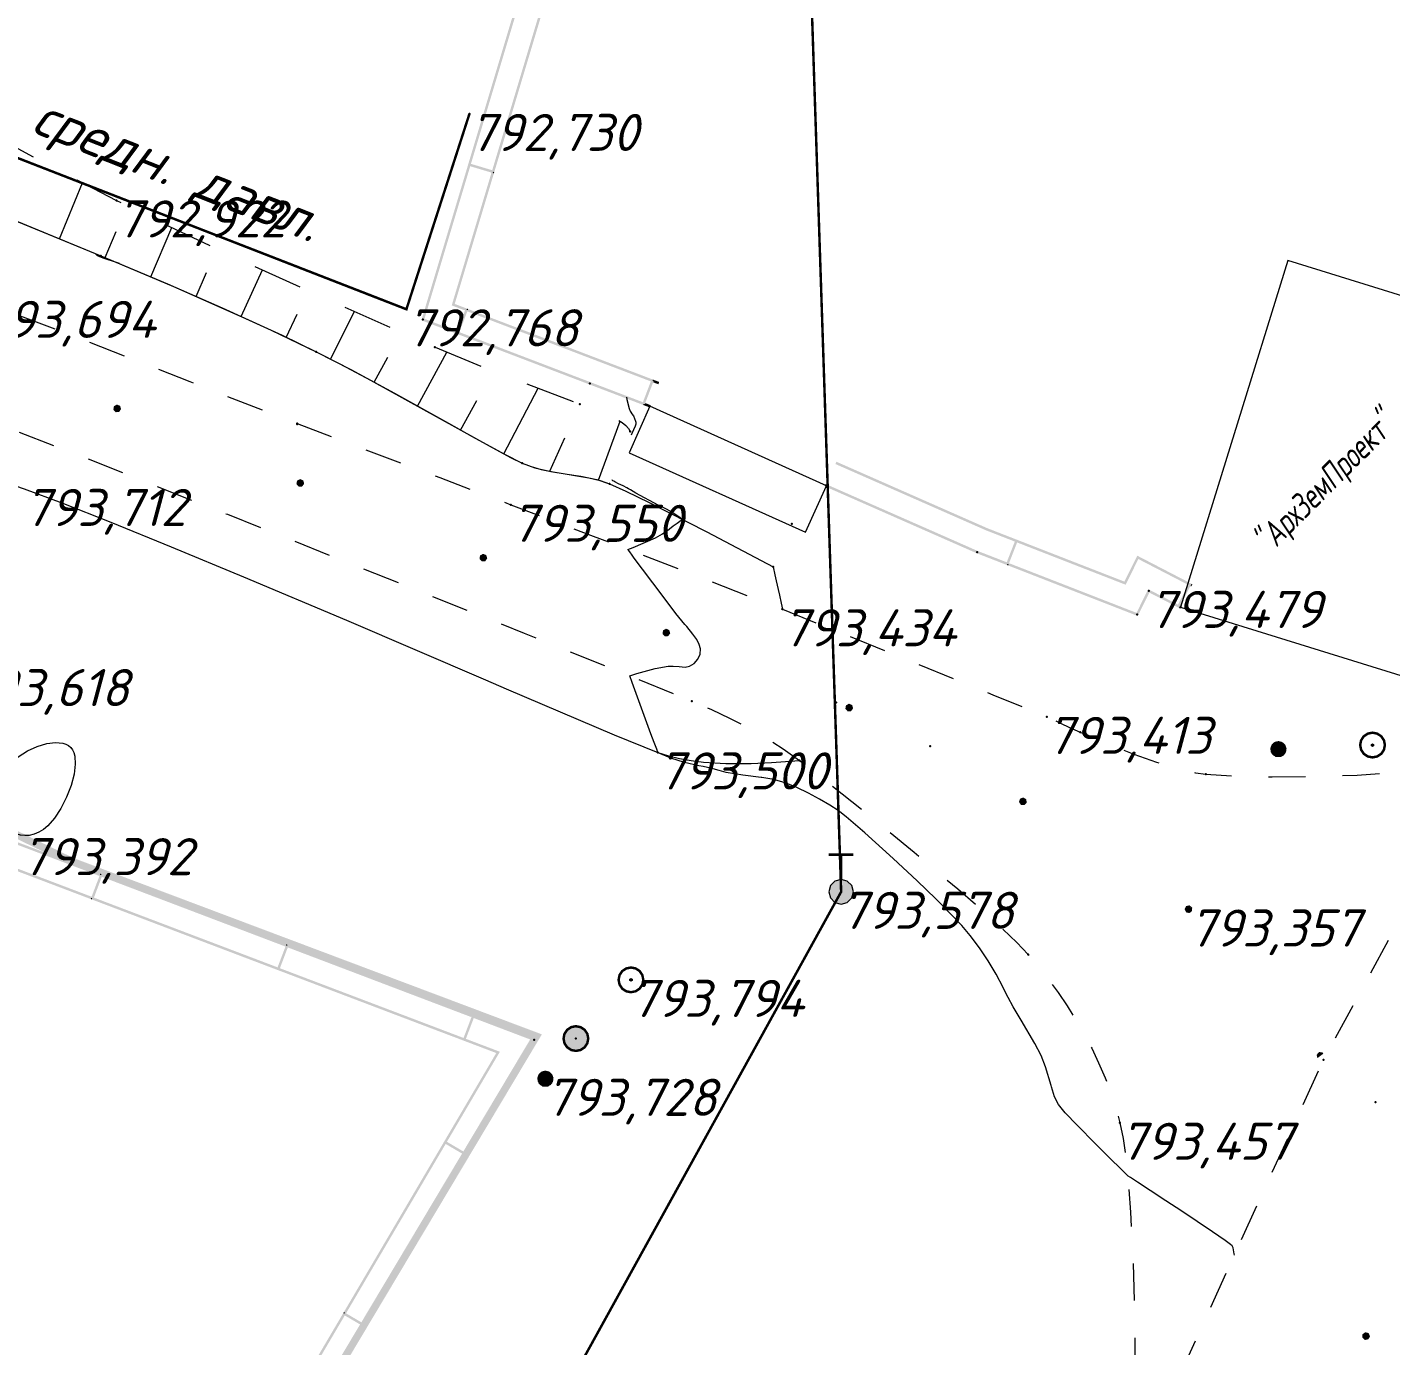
# Model space of a CAD drawing. Header units: metres. Extents: x 629572 to 645168, y 4785785 to 4790166.
# Drawn here: x 633729 to 633784.2, y 4788077.9 to 4788131.2 of the extents above; entities that cross this region are included whole.
import ezdxf

# ---------------------------------------------------------------- set-up
doc = ezdxf.new("R2010")
doc.units = ezdxf.units.M
for name, pattern in [('Сплошная', [0]), ('Сплошная_0_50', [0]), ('Штриховая 1.5-1.5', [3, 1.5, -1.5]), ('Штриховая 2', [4, 2, -2])]:
    doc.linetypes.add(name, pattern=pattern)
doc.layers.get('0').update_dxf_attribs({"linetype": 'CONTINUOUS'})
for name, color, linetype in [('Газопровод подземный', 7, 'CONTINUOUS'), ('Горизонтали', 7, 'CONTINUOUS'), ('Дороги с покрытием (край_ бровка)', 7, 'CONTINUOUS'), ('Дороги с покрытием (осевая линия)', 7, 'CONTINUOUS'), ('Здания и строения', 7, 'CONTINUOUS'), ('каб.TNS+', 7, 'CONTINUOUS'), ('Кабельные столбики сторожки', 7, 'CONTINUOUS'), ('Контур здания', 7, 'CONTINUOUS'), ('красная линия', 7, 'CONTINUOUS'), ('Нурсултан', 7, 'CONTINUOUS'), ('Ограды каменные и жб (H более 1м) - по краю', 7, 'CONTINUOUS'), ('Оттяжки для опор', 7, 'CONTINUOUS'), ('Проезжие части улиц и тротуаров (без бортового камня)', 7, 'CONTINUOUS'), ('Столбы деревянные', 7, 'CONTINUOUS'), ('Столбы железобетонные', 7, 'CONTINUOUS'), ('тест', 7, 'CONTINUOUS')]:
    doc.layers.add(name, color=color, linetype=linetype)
doc.styles.add('ISOCPEUR', font='isocpeui.ttf')
doc.styles.get("Standard").update_dxf_attribs({"font": 'isocpeui.ttf'})
doc.linetypes.add('GAZ_NADZ', pattern='A,10,-2.2,["|",Standard,S=1.8,R=0,X=-1.5,Y=-1],0,["-",Standard,S=1.5,R=0,X=-1.5,Y=0.05],-0.05', length=12.25)
doc.linetypes.add('TELEFON', pattern='A,8,["o",Standard,S=1,R=0,X=-4.33,Y=-0.34],-2', length=10)

# ---------------------------------------------------------------- blocks, each defined once
blk = doc.blocks.new('20 - 106.1.1 столбы дерев d-0.6')
at = {"true_color": 0xffffff}
blk.add_hatch(color=7, dxfattribs=at).paths.add_polyline_path([(0.295, 0.052), (0.193, 0.23), (0, 0.3), (0, 0.3), (-0.193, 0.23), (-0.295, 0.052), (-0.26, -0.15), (-0.103, -0.282), (0.103, -0.282), (0.26, -0.15)])
at = {"color": 7, "linetype": 'Continuous', "lineweight": 0, "const_width": 0.06, "flags": 128}
blk.add_lwpolyline([(0, 0.3), (0.139, 0.266), (0.247, 0.17), (0.298, 0.036), (0.281, -0.106), (0.199, -0.225), (0.072, -0.291), (-0.072, -0.291), (-0.199, -0.225), (-0.281, -0.106), (-0.298, 0.036), (-0.247, 0.17), (-0.139, 0.266), (0, 0.3)], close=True, dxfattribs=at)
at = {"color": 7, "linetype": 'Continuous', "lineweight": 0, "true_color": 0xffffff, "flags": 128}
blk.add_lwpolyline([(0, 0.3), (-0.193, 0.23), (-0.295, 0.052), (-0.26, -0.15), (-0.103, -0.282), (0.103, -0.282), (0.26, -0.15), (0.295, 0.052), (0.193, 0.23), (0, 0.3)], close=True, dxfattribs=at)
at = {"color": 7, "style": 'ISOCPEUR', "flags": 1}
for tag in ['X', 'Высота', 'Отметка', 'Имя объекта CREDO-III', 'Код объекта CREDO-III', 'Номер', 'Y']:
    blk.add_attdef(tag, (0, 0), '', height=2.5, dxfattribs=at)
blk = doc.blocks.new('26 - 108.1.1 опоры  жб d-1.0')
blk.add_hatch(color=7).paths.add_polyline_path([(0, 0.05), (-0.05, 0), (0, -0.05), (0.05, 0)])
at = {"color": 7, "linetype": 'Continuous', "lineweight": 0, "const_width": 0.1, "flags": 128}
blk.add_lwpolyline([(0, 0.5), (0.191, 0.462), (0.354, 0.354), (0.462, 0.191), (0.5, 0), (0.462, -0.191), (0.354, -0.354), (0.191, -0.462), (0, -0.5), (-0.191, -0.462), (-0.354, -0.354), (-0.462, -0.191), (-0.5, 0), (-0.462, 0.191), (-0.354, 0.354), (-0.191, 0.462), (0, 0.5)], close=True, dxfattribs=at)
at = {"color": 7, "linetype": 'Continuous', "lineweight": 0, "true_color": 0xffffff, "flags": 128}
blk.add_lwpolyline([(0, 0.5), (-0.25, 0.433), (-0.433, 0.25), (-0.5, 0), (-0.433, -0.25), (-0.25, -0.433), (0, -0.5), (0.25, -0.433), (0.433, -0.25), (0.5, 0), (0.433, 0.25), (0.25, 0.433), (0, 0.5)], close=True, dxfattribs=at)
at = {"color": 7, "linetype": 'Continuous', "lineweight": 0, "flags": 128}
for points in [[(0, 0.05), (-0.05, 0), (0, -0.05), (0.05, 0), (0, 0.05)], [(0, 0.05), (0.043, 0.025), (0.043, -0.025), (0, -0.05), (-0.043, -0.025), (-0.043, 0.025), (0, 0.05)]]:
    blk.add_lwpolyline(points, close=True, dxfattribs=at)
at = {"color": 7, "style": 'ISOCPEUR', "flags": 1}
for tag in ['Отметка(высота) верхнего провода', 'Отметка(высота) нижнего провода', 'X', 'Высота', 'Отметка', 'Имя объекта CREDO-III', 'Код объекта CREDO-III', 'Номер', 'Y']:
    blk.add_attdef(tag, (0, 0), '', height=2.5, dxfattribs=at)
blk = doc.blocks.new('1010 - 119.2 эл.кабел.столбики-сторожки')
blk.add_hatch(color=7).paths.add_polyline_path([(0, 0.5), (-0.25, 0.433), (-0.433, 0.25), (-0.5, 0), (-0.433, -0.25), (-0.25, -0.433), (0, -0.5), (0.25, -0.433), (0.433, -0.25), (0.5, 0), (0.433, 0.25), (0.25, 0.433), (0, 0.5)])
at = {"color": 7, "linetype": 'Continuous', "lineweight": 0, "const_width": 0.1, "flags": 128}
for points in [[(-0.5, 1.5), (0.5, 1.5)], [(0, 0.5), (0, 1.5)]]:
    blk.add_lwpolyline(points, dxfattribs=at)
at = {"color": 7, "linetype": 'Continuous', "lineweight": 0, "flags": 128}
blk.add_lwpolyline([(0, 0.5), (-0.25, 0.433), (-0.433, 0.25), (-0.5, 0), (-0.433, -0.25), (-0.25, -0.433), (0, -0.5), (0.25, -0.433), (0.433, -0.25), (0.5, 0), (0.433, 0.25), (0.25, 0.433), (0, 0.5)], close=True, dxfattribs=at)
at = {"color": 7, "style": 'ISOCPEUR', "flags": 1}
for tag in ['X', 'Отметка', 'Отметка', 'Имя объекта CREDO-III', 'Код объекта CREDO-III', 'Примечание', 'Тип попереч. профиля', 'Y']:
    blk.add_attdef(tag, (0, 0), '', height=2.5, dxfattribs=at)
blk = doc.blocks.new('20 - 106.1.1 столбы дерев d-1.0')
at = {"true_color": 0xffffff}
blk.add_hatch(color=7, dxfattribs=at).paths.add_polyline_path([(0, 0.5), (-0.25, 0.433), (-0.433, 0.25), (-0.5, 0), (-0.433, -0.25), (-0.25, -0.433), (0, -0.5), (0.25, -0.433), (0.433, -0.25), (0.5, 0), (0.433, 0.25), (0.25, 0.433), (0, 0.5)])
at = {"color": 7, "linetype": 'Continuous', "lineweight": 0, "const_width": 0.1, "flags": 128}
blk.add_lwpolyline([(0, 0.5), (0.191, 0.462), (0.354, 0.354), (0.462, 0.191), (0.5, 0), (0.462, -0.191), (0.354, -0.354), (0.191, -0.462), (0, -0.5), (-0.191, -0.462), (-0.354, -0.354), (-0.462, -0.191), (-0.5, 0), (-0.462, 0.191), (-0.354, 0.354), (-0.191, 0.462), (0, 0.5)], close=True, dxfattribs=at)
at = {"color": 7, "linetype": 'Continuous', "lineweight": 0, "true_color": 0xffffff, "flags": 128}
blk.add_lwpolyline([(0, 0.5), (-0.25, 0.433), (-0.433, 0.25), (-0.5, 0), (-0.433, -0.25), (-0.25, -0.433), (0, -0.5), (0.25, -0.433), (0.433, -0.25), (0.5, 0), (0.433, 0.25), (0.25, 0.433), (0, 0.5)], close=True, dxfattribs=at)
at = {"color": 7, "style": 'ISOCPEUR', "flags": 1}
for tag in ['Отметка(высота) верхнего провода', 'Отметка(высота) нижнего провода', 'X', 'Высота', 'Отметка', 'Имя объекта CREDO-III', 'Код объекта CREDO-III', 'Номер', 'Y']:
    blk.add_attdef(tag, (0, 0), '', height=2.5, dxfattribs=at)

msp = doc.modelspace()

# ---------------------------------------------------------------- hatches: boundary and pattern name
at = {"layer": 'Дороги с покрытием (осевая линия)'}
for points in [[(633732.557, 4788115.736), (633732.525, 4788115.762), (633732.555, 4788115.729), (633732.555, 4788115.729), (633732.612, 4788115.666), (633732.615, 4788115.662), (633732.62, 4788115.662), (633732.741, 4788115.67), (633732.75, 4788115.671), (633732.755, 4788115.671), (633732.758, 4788115.675), (633732.753, 4788115.678), (633732.749, 4788115.681), (633732.758, 4788115.675), (633732.782, 4788115.71), (633732.832, 4788115.782), (633732.824, 4788115.787), (633732.831, 4788115.783), (633732.832, 4788115.782), (633732.835, 4788115.785), (633732.835, 4788115.787), (633732.834, 4788115.79), (633732.824, 4788115.787), (633732.834, 4788115.79), (633732.797, 4788115.915), (633732.787, 4788115.912), (633732.797, 4788115.915), (633732.791, 4788115.921), (633732.67, 4788115.97), (633732.667, 4788115.961), (633732.662, 4788115.97), (633732.65, 4788115.963), (633732.649, 4788115.963), (633732.57, 4788115.918), (633732.548, 4788115.906), (633732.553, 4788115.897), (633732.548, 4788115.906), (633732.545, 4788115.904), (633732.544, 4788115.904), (633732.543, 4788115.899), (633732.522, 4788115.77), (633732.525, 4788115.762), (633732.532, 4788115.756)], [(633740.025, 4788112.647), (633740.03, 4788112.647), (633740.029, 4788112.657), (633740.03, 4788112.647), (633740.15, 4788112.655), (633740.16, 4788112.655), (633740.168, 4788112.66), (633740.192, 4788112.695), (633740.242, 4788112.766), (633740.234, 4788112.772), (633740.241, 4788112.767), (633740.242, 4788112.766), (633740.245, 4788112.77), (633740.245, 4788112.772), (633740.244, 4788112.775), (633740.234, 4788112.772), (633740.244, 4788112.775), (633740.207, 4788112.9), (633740.206, 4788112.904), (633740.201, 4788112.906), (633740.197, 4788112.897), (633740.201, 4788112.906), (633740.081, 4788112.955), (633740.077, 4788112.946), (633740.081, 4788112.955), (633740.076, 4788112.957), (633740.072, 4788112.955), (633739.98, 4788112.903), (633739.958, 4788112.891), (633739.956, 4788112.89), (633739.954, 4788112.889), (633739.953, 4788112.884), (633739.955, 4788112.884), (633739.963, 4788112.883), (633739.953, 4788112.884), (633739.953, 4788112.831), (633739.953, 4788112.818), (633739.953, 4788112.884), (633739.932, 4788112.756), (633739.942, 4788112.754), (633739.938, 4788112.755), (633739.932, 4788112.756), (633739.935, 4788112.747), (633740.022, 4788112.651), (633740.029, 4788112.657), (633740.022, 4788112.651)], [(633747.432, 4788109.623), (633747.436, 4788109.624), (633747.557, 4788109.631), (633747.566, 4788109.632), (633747.571, 4788109.632), (633747.574, 4788109.636), (633747.569, 4788109.639), (633747.566, 4788109.641), (633747.574, 4788109.636), (633747.598, 4788109.671), (633747.649, 4788109.742), (633747.641, 4788109.748), (633747.647, 4788109.743), (633747.649, 4788109.742), (633747.652, 4788109.746), (633747.651, 4788109.748), (633747.65, 4788109.751), (633747.641, 4788109.748), (633747.65, 4788109.751), (633747.641, 4788109.77), (633747.622, 4788109.81), (633747.65, 4788109.751), (633747.614, 4788109.876), (633747.612, 4788109.88), (633747.608, 4788109.882), (633747.604, 4788109.873), (633747.608, 4788109.882), (633747.487, 4788109.931), (633747.483, 4788109.933), (633747.479, 4788109.931), (633747.387, 4788109.88), (633747.365, 4788109.867), (633747.362, 4788109.866), (633747.361, 4788109.865), (633747.36, 4788109.86), (633747.359, 4788109.807), (633747.359, 4788109.794), (633747.36, 4788109.86), (633747.339, 4788109.732), (633747.341, 4788109.724), (633747.428, 4788109.627)], [(633754.836, 4788106.595), (633754.841, 4788106.595), (633754.961, 4788106.602), (633754.971, 4788106.603), (633754.976, 4788106.603), (633754.978, 4788106.607), (633755.003, 4788106.642), (633755.053, 4788106.713), (633755.051, 4788106.715), (633755.052, 4788106.715), (633755.053, 4788106.713), (633755.056, 4788106.717), (633755.056, 4788106.719), (633755.055, 4788106.722), (633755.045, 4788106.719), (633755.055, 4788106.722), (633755.046, 4788106.741), (633755.027, 4788106.782), (633755.055, 4788106.722), (633755.018, 4788106.847), (633755.009, 4788106.844), (633755.018, 4788106.847), (633755.012, 4788106.853), (633754.892, 4788106.903), (633754.888, 4788106.893), (633754.883, 4788106.902), (633754.791, 4788106.851), (633754.77, 4788106.839), (633754.774, 4788106.83), (633754.77, 4788106.839), (633754.767, 4788106.837), (633754.765, 4788106.836), (633754.765, 4788106.832), (633754.764, 4788106.779), (633754.764, 4788106.766), (633754.765, 4788106.832), (633754.743, 4788106.703), (633754.746, 4788106.695), (633754.833, 4788106.598), (633754.84, 4788106.605), (633754.833, 4788106.598)], [(633762.237, 4788103.559), (633762.242, 4788103.56), (633762.362, 4788103.566), (633762.372, 4788103.567), (633762.372, 4788103.577), (633762.372, 4788103.567), (633762.38, 4788103.571), (633762.4, 4788103.6), (633762.401, 4788103.602), (633762.404, 4788103.606), (633762.455, 4788103.677), (633762.458, 4788103.681), (633762.457, 4788103.683), (633762.457, 4788103.686), (633762.448, 4788103.705), (633762.446, 4788103.709), (633762.457, 4788103.686), (633762.448, 4788103.715), (633762.448, 4788103.715), (633762.42, 4788103.811), (633762.411, 4788103.808), (633762.42, 4788103.811), (633762.414, 4788103.818), (633762.294, 4788103.867), (633762.29, 4788103.858), (633762.294, 4788103.867), (633762.29, 4788103.869), (633762.286, 4788103.867), (633762.194, 4788103.816), (633762.172, 4788103.804), (633762.169, 4788103.802), (633762.167, 4788103.801), (633762.167, 4788103.797), (633762.169, 4788103.796), (633762.176, 4788103.795), (633762.167, 4788103.797), (633762.166, 4788103.744), (633762.166, 4788103.731), (633762.167, 4788103.797), (633762.145, 4788103.668), (633762.144, 4788103.664), (633762.147, 4788103.66), (633762.155, 4788103.667), (633762.147, 4788103.66), (633762.234, 4788103.563)], [(633769.245, 4788099.778), (633769.25, 4788099.777), (633769.321, 4788099.77), (633769.322, 4788099.771), (633769.369, 4788099.766), (633769.379, 4788099.765), (633769.384, 4788099.764), (633769.387, 4788099.768), (633769.417, 4788099.798), (633769.478, 4788099.861), (633769.481, 4788099.864), (633769.481, 4788099.866), (633769.481, 4788099.869), (633769.475, 4788099.89), (633769.463, 4788099.933), (633769.481, 4788099.869), (633769.465, 4788099.998), (633769.462, 4788100.002), (633769.463, 4788100.001), (633769.465, 4788099.998), (633769.464, 4788100.003), (633769.463, 4788100.004), (633769.463, 4788100.004), (633769.459, 4788100.006), (633769.348, 4788100.073), (633769.344, 4788100.076), (633769.339, 4788100.074), (633769.241, 4788100.038), (633769.217, 4788100.029), (633769.214, 4788100.028), (633769.213, 4788100.028), (633769.211, 4788100.023), (633769.202, 4788099.971), (633769.2, 4788099.958), (633769.211, 4788100.023), (633769.17, 4788099.899), (633769.169, 4788099.895), (633769.171, 4788099.891), (633769.18, 4788099.896), (633769.171, 4788099.891), (633769.178, 4788099.884), (633769.215, 4788099.842), (633769.215, 4788099.842), (633769.171, 4788099.891), (633769.243, 4788099.782), (633769.251, 4788099.787), (633769.243, 4788099.782)], [(633775.933, 4788095.427), (633775.938, 4788095.426), (633775.95, 4788095.423), (633775.951, 4788095.425), (633776.052, 4788095.401), (633776.061, 4788095.399), (633776.066, 4788095.398), (633776.07, 4788095.4), (633776.103, 4788095.427), (633776.172, 4788095.481), (633776.169, 4788095.485), (633776.171, 4788095.482), (633776.172, 4788095.481), (633776.176, 4788095.484), (633776.176, 4788095.485), (633776.176, 4788095.488), (633776.166, 4788095.488), (633776.176, 4788095.488), (633776.178, 4788095.619), (633776.174, 4788095.626), (633776.168, 4788095.619), (633776.174, 4788095.626), (633776.136, 4788095.658), (633776.131, 4788095.652), (633776.129, 4788095.65), (633776.124, 4788095.643), (633776.123, 4788095.642), (633776.044, 4788095.545), (633776.12, 4788095.644), (633776.121, 4788095.645), (633776.127, 4788095.652), (633776.128, 4788095.654), (633776.133, 4788095.66), (633776.069, 4788095.709), (633776.063, 4788095.701), (633776.069, 4788095.709), (633776.06, 4788095.711), (633775.958, 4788095.686), (633775.934, 4788095.68), (633775.931, 4788095.679), (633775.929, 4788095.679), (633775.927, 4788095.675), (633775.872, 4788095.556), (633775.882, 4788095.552), (633775.873, 4788095.548), (633775.878, 4788095.54), (633775.911, 4788095.494), (633775.873, 4788095.548), (633775.931, 4788095.431)], [(633781.245, 4788089.531), (633781.253, 4788089.536), (633781.253, 4788089.536), (633781.253, 4788089.536), (633781.253, 4788089.536), (633781.253, 4788089.536), (633781.26, 4788089.542), (633781.261, 4788089.543), (633781.472, 4788089.703), (633781.479, 4788089.709), (633781.487, 4788089.715), (633781.448, 4788089.767), (633781.445, 4788089.771), (633781.44, 4788089.771), (633781.44, 4788089.761), (633781.44, 4788089.771), (633781.335, 4788089.773), (633781.31, 4788089.774), (633781.31, 4788089.764), (633781.31, 4788089.774), (633781.307, 4788089.774), (633781.305, 4788089.774), (633781.302, 4788089.77), (633781.304, 4788089.769), (633781.31, 4788089.764), (633781.302, 4788089.77), (633781.219, 4788089.67), (633781.216, 4788089.667), (633781.217, 4788089.662), (633781.227, 4788089.664), (633781.217, 4788089.662), (633781.243, 4788089.534), (633781.244, 4788089.53)], [(633783.07, 4788078.36), (633783.07, 4788078.355), (633783.065, 4788078.235), (633783.065, 4788078.225), (633783.075, 4788078.225), (633783.075, 4788078.225), (633783.065, 4788078.225), (633783.065, 4788078.22), (633783.069, 4788078.217), (633783.072, 4788078.221), (633783.072, 4788078.222), (633783.069, 4788078.217), (633783.101, 4788078.189), (633783.167, 4788078.132), (633783.171, 4788078.129), (633783.173, 4788078.13), (633783.176, 4788078.13), (633783.304, 4788078.155), (633783.308, 4788078.156), (633783.311, 4788078.16), (633783.371, 4788078.275), (633783.371, 4788078.284), (633783.329, 4788078.38), (633783.319, 4788078.403), (633783.318, 4788078.406), (633783.317, 4788078.407), (633783.313, 4788078.409), (633783.187, 4788078.442), (633783.182, 4788078.443), (633783.178, 4788078.44), (633783.172, 4788078.434), (633783.134, 4788078.396), (633783.178, 4788078.44), (633783.074, 4788078.363)]]:
    msp.add_hatch(color=7, dxfattribs=at).paths.add_polyline_path(points)
at = {"layer": 'Ограды каменные и жб (H более 1м) - по краю'}
for points in [[(633748.573, 4788131.327), (633747.752, 4788128.591), (633746.882, 4788125.69), (633746.868, 4788125.642), (633746.916, 4788125.628), (633746.93, 4788125.676), (633746.916, 4788125.628), (633747.873, 4788125.34), (633747.888, 4788125.388), (633747.936, 4788125.374), (633748.806, 4788128.275), (633749.627, 4788131.011), (633750.235, 4788133.036), (633750.139, 4788133.065), (633749.531, 4788131.039), (633748.71, 4788128.304), (633747.854, 4788125.451), (633746.992, 4788125.709), (633747.848, 4788128.562), (633748.669, 4788131.298), (633749.277, 4788133.324), (633749.181, 4788133.353)], [(633746.43, 4788118.937), (633745.111, 4788119.44), (633745.089, 4788119.429), (633745.108, 4788119.438), (633745.111, 4788119.44), (633745.535, 4788120.852), (633746.356, 4788123.588), (633746.963, 4788125.613), (633746.868, 4788125.642), (633746.26, 4788123.616), (633745.439, 4788120.881), (633745.002, 4788119.424), (633744.989, 4788119.38), (633745.032, 4788119.363), (633746.441, 4788118.826), (633746.488, 4788118.808), (633746.506, 4788118.854), (633746.863, 4788119.789), (633746.816, 4788119.807), (633746.834, 4788119.853), (633746.336, 4788120.043), (633746.314, 4788120.032), (633746.295, 4788120.023), (633746.336, 4788120.043), (633746.493, 4788120.565), (633747.313, 4788123.3), (633747.921, 4788125.326), (633747.825, 4788125.355), (633747.218, 4788123.329), (633746.397, 4788120.593), (633746.214, 4788119.983), (633746.239, 4788119.995), (633746.243, 4788119.997), (633746.238, 4788119.995), (633746.214, 4788119.983), (633746.751, 4788119.778)], [(633747.873, 4788125.34), (633747.921, 4788125.326), (633747.936, 4788125.374), (633747.888, 4788125.388)], [(633748.464, 4788118.054), (633751.133, 4788117.035), (633753.963, 4788115.956), (633753.98, 4788116.002), (633754.027, 4788115.984), (633754.384, 4788116.919), (633754.337, 4788116.937), (633754.355, 4788116.983), (633751.525, 4788118.063), (633748.856, 4788119.081), (633746.88, 4788119.835), (633746.845, 4788119.742), (633748.821, 4788118.988), (633751.489, 4788117.97), (633754.272, 4788116.908), (633753.951, 4788116.067), (633751.168, 4788117.129), (633748.5, 4788118.147), (633746.524, 4788118.901), (633746.488, 4788118.808)], [(633746.863, 4788119.789), (633746.88, 4788119.835), (633746.834, 4788119.853), (633746.816, 4788119.807)], [(633754.384, 4788116.919), (633754.401, 4788116.965), (633754.355, 4788116.983), (633754.337, 4788116.937)], [(633754.58, 4788116.802), (633754.612, 4788116.885), (633754.401, 4788116.965), (633754.366, 4788116.872), (633754.577, 4788116.792)], [(633754.027, 4788115.984), (633753.98, 4788116.002), (633753.963, 4788115.956), (633754.009, 4788115.938)], [(633754.224, 4788115.867), (633754.256, 4788115.951), (633754.045, 4788116.031), (633754.009, 4788115.938), (633754.22, 4788115.857)], [(633768.674, 4788109.591), (633767.499, 4788110.048), (633765.929, 4788110.74), (633763.315, 4788111.89), (633761.379, 4788112.743), (633761.339, 4788112.651), (633763.275, 4788111.799), (633765.888, 4788110.648), (633767.46, 4788109.956), (633767.461, 4788109.956), (633767.462, 4788109.955), (633768.684, 4788109.479), (633768.703, 4788109.526), (633768.749, 4788109.508), (633769.112, 4788110.44), (633769.13, 4788110.486), (633769.084, 4788110.504), (633769.065, 4788110.458), (633769.084, 4788110.504), (633767.882, 4788110.972), (633767.878, 4788110.961), (633767.882, 4788110.971), (633767.882, 4788110.972), (633766.332, 4788111.655), (633763.718, 4788112.806), (633761.782, 4788113.658), (633761.742, 4788113.566), (633763.678, 4788112.714), (633766.291, 4788111.563), (633767.844, 4788110.88), (633769.001, 4788110.429)], [(633775.605, 4788107.878), (633774.445, 4788108.478), (633774.4, 4788108.502), (633774.377, 4788108.456), (633773.926, 4788107.545), (633773.399, 4788107.75), (633770.738, 4788108.787), (633768.767, 4788109.554), (633768.731, 4788109.461), (633770.702, 4788108.693), (633773.363, 4788107.657), (633773.932, 4788107.435), (633773.974, 4788107.419), (633773.995, 4788107.46), (633774.444, 4788108.366), (633774.444, 4788108.367), (633774.422, 4788108.434), (633774.444, 4788108.366), (633775.603, 4788107.766), (633775.647, 4788107.743), (633775.67, 4788107.787), (633775.626, 4788107.81), (633775.67, 4788107.787), (633776.13, 4788108.675), (633776.153, 4788108.72), (633776.109, 4788108.743), (633774.905, 4788109.366), (633773.956, 4788109.858), (633773.481, 4788108.9), (633773.436, 4788108.809), (633771.101, 4788109.718), (633769.13, 4788110.486), (633769.094, 4788110.393), (633771.065, 4788109.625), (633773.485, 4788108.683), (633773.46, 4788108.746), (633773.483, 4788108.687), (633773.485, 4788108.683), (633773.571, 4788108.856), (633774, 4788109.722), (633774.859, 4788109.278), (633776.019, 4788108.677)], [(633768.749, 4788109.508), (633768.703, 4788109.526), (633768.684, 4788109.479), (633768.731, 4788109.461)], [(633776.14, 4788108.616), (633776.185, 4788108.703), (633776.153, 4788108.72), (633776.107, 4788108.631), (633776.139, 4788108.615)], [(633775.68, 4788107.728), (633775.725, 4788107.815), (633775.693, 4788107.832), (633775.647, 4788107.743), (633775.679, 4788107.727)], [(633730.019, 4788097.746), (633727.349, 4788098.76), (633724.518, 4788099.835), (633724.471, 4788099.853), (633724.453, 4788099.806), (633724.098, 4788098.871), (633724.08, 4788098.824), (633724.127, 4788098.806), (633724.145, 4788098.853), (633724.127, 4788098.806), (633726.959, 4788097.731), (633729.629, 4788096.718), (633731.607, 4788095.967), (633731.642, 4788096.061), (633729.665, 4788096.811), (633726.995, 4788097.825), (633724.209, 4788098.882), (633724.529, 4788099.724), (633727.314, 4788098.666), (633729.984, 4788097.653), (633731.961, 4788096.902), (633731.997, 4788096.996)], [(633737.546, 4788094.889), (633734.875, 4788095.903), (633732.044, 4788096.978), (633732.026, 4788096.931), (633731.979, 4788096.949), (633731.624, 4788096.014), (633731.671, 4788095.996), (633731.653, 4788095.95), (633734.485, 4788094.875), (633737.155, 4788093.861), (633739.133, 4788093.11), (633739.168, 4788093.204), (633737.191, 4788093.955), (633734.521, 4788094.968), (633731.736, 4788096.025), (633732.055, 4788096.867), (633734.84, 4788095.81), (633737.51, 4788094.796), (633739.487, 4788094.045), (633739.523, 4788094.139)], [(633731.979, 4788096.949), (633732.026, 4788096.931), (633732.044, 4788096.978), (633731.997, 4788096.996)], [(633731.624, 4788096.014), (633731.607, 4788095.967), (633731.653, 4788095.95), (633731.671, 4788095.996)], [(633745.072, 4788092.033), (633742.401, 4788093.046), (633739.57, 4788094.121), (633739.552, 4788094.074), (633739.505, 4788094.092), (633739.15, 4788093.157), (633739.197, 4788093.139), (633739.15, 4788093.157), (633739.133, 4788093.11), (633739.179, 4788093.093), (633742.011, 4788092.018), (633744.681, 4788091.004), (633746.659, 4788090.254), (633746.694, 4788090.347), (633744.717, 4788091.098), (633742.047, 4788092.111), (633739.262, 4788093.168), (633739.581, 4788094.01), (633742.366, 4788092.953), (633745.036, 4788091.939), (633747.013, 4788091.189), (633747.049, 4788091.282)], [(633739.505, 4788094.092), (633739.552, 4788094.074), (633739.57, 4788094.121), (633739.523, 4788094.139)], [(633749.48, 4788090.252), (633749.553, 4788090.278), (633749.497, 4788090.258), (633749.48, 4788090.252), (633749.316, 4788089.974), (633747.868, 4788087.513), (633746.796, 4788085.69), (633746.882, 4788085.639), (633747.954, 4788087.462), (633749.403, 4788089.924), (633749.596, 4788090.253), (633749.626, 4788090.304), (633749.571, 4788090.325), (633747.096, 4788091.264), (633747.049, 4788091.282), (633747.031, 4788091.235), (633746.676, 4788090.3), (633746.659, 4788090.254), (633746.705, 4788090.236), (633746.723, 4788090.283), (633746.705, 4788090.236), (633748.017, 4788089.738), (633748.088, 4788089.763), (633748.147, 4788089.784), (633748.059, 4788089.753), (633748.017, 4788089.738), (633747.006, 4788088.02), (633745.934, 4788086.197), (633746.02, 4788086.146), (633747.092, 4788087.969), (633748.163, 4788089.789), (633746.788, 4788090.312), (633747.107, 4788091.153)], [(633743.872, 4788080.524), (633745.321, 4788082.985), (633746.856, 4788085.596), (633746.882, 4788085.639), (633746.839, 4788085.665), (633745.977, 4788086.172), (633745.952, 4788086.129), (633745.977, 4788086.172), (633745.934, 4788086.197), (633745.908, 4788086.154), (633744.372, 4788083.543), (633742.924, 4788081.082), (633741.852, 4788079.259), (633741.938, 4788079.208), (633743.01, 4788081.031), (633744.459, 4788083.493), (633745.969, 4788086.06), (633746.745, 4788085.604), (633745.234, 4788083.036), (633743.786, 4788080.575), (633742.714, 4788078.752), (633742.8, 4788078.701)], [(633739.79, 4788073.586), (633741.239, 4788076.047), (633742.774, 4788078.658), (633742.8, 4788078.701), (633742.757, 4788078.726), (633742.731, 4788078.683), (633742.757, 4788078.726), (633741.895, 4788079.233), (633741.869, 4788079.19), (633741.826, 4788079.216), (633740.29, 4788076.605), (633738.842, 4788074.143), (633737.77, 4788072.32), (633737.856, 4788072.27), (633738.928, 4788074.093), (633740.377, 4788076.554), (633741.887, 4788079.122), (633742.663, 4788078.665), (633741.152, 4788076.098), (633739.704, 4788073.636), (633738.632, 4788071.813), (633738.718, 4788071.763)], [(633741.895, 4788079.233), (633741.852, 4788079.259), (633741.826, 4788079.216), (633741.869, 4788079.19)]]:
    msp.add_hatch(color=7, dxfattribs=at).paths.add_polyline_path(points)

# ---------------------------------------------------------------- linework, layer by layer
at = {"layer": 'Газопровод подземный', "color": 50, "linetype": 'GAZ_NADZ', "lineweight": 13, "const_width": 0.1, "flags": 128}
msp.add_lwpolyline([(633720.682, 4788129.046), (633744.381, 4788119.827), (633746.931, 4788127.731)], dxfattribs=at)
at = {"layer": 'Горизонтали', "color": 34, "linetype": 'Сплошная', "lineweight": 0, "true_color": 0xa55200, "flags": 128}
for points, elevation in [([(633732.777, 4788121.672), (633732.646, 4788121.714), (633732.112, 4788121.889), (633731.908, 4788121.975), (633731.867, 4788122.008), (633731.827, 4788122.043), (633731.794, 4788122.073), (633731.794, 4788122.073), (633731.777, 4788122.089), (633731.777, 4788122.089), (633731.77, 4788122.095), (633731.769, 4788122.096), (633731.769, 4788122.096)], 793.5), ([(633753.292, 4788116.264), (633753.307, 4788116.178), (633753.389, 4788115.809), (633753.432, 4788115.708), (633753.489, 4788115.623), (633753.495, 4788115.616), (633753.565, 4788115.514), (633753.616, 4788115.412), (633753.651, 4788115.298), (633753.659, 4788115.258), (633753.664, 4788115.222), (633753.668, 4788115.195), (633753.67, 4788115.18), (633753.67, 4788115.175), (633753.67, 4788115.175), (633753.671, 4788115.174)], 793), ([(633753.671, 4788115.174), (633753.638, 4788115.1), (633753.507, 4788114.806), (633753.474, 4788114.732)], 793), ([(633755.535, 4788111.328), (633755.454, 4788111.387), (633755.077, 4788111.642), (633754.849, 4788111.76), (633754.57, 4788111.898), (633753.67, 4788112.389), (633753.444, 4788112.522), (633753.443, 4788112.523), (633753.368, 4788112.563), (633753.301, 4788112.598), (633753.147, 4788112.678), (633752.968, 4788112.77), (633752.817, 4788112.848), (633752.817, 4788112.848), (633752.771, 4788112.872), (633752.733, 4788112.892), (633752.702, 4788112.908), (633752.698, 4788112.91), (633752.698, 4788112.91)], 793.5), ([(633753.342, 4788110.11), (633753.553, 4788110.195), (633754.462, 4788110.584), (633754.745, 4788110.74), (633755.014, 4788110.932), (633755.024, 4788110.94), (633755.182, 4788111.06), (633755.331, 4788111.174), (633755.446, 4788111.26), (633755.509, 4788111.308), (633755.53, 4788111.324), (633755.532, 4788111.325), (633755.535, 4788111.328)], 793.5), ([(633753.422, 4788104.996), (633753.711, 4788105.086), (633754.452, 4788105.295), (633754.976, 4788105.385), (633755.182, 4788105.389), (633755.423, 4788105.368), (633755.664, 4788105.353), (633755.832, 4788105.386), (633756.02, 4788105.5), (633756.174, 4788105.677), (633756.263, 4788105.88), (633756.278, 4788106.088), (633756.233, 4788106.265), (633756.132, 4788106.462), (633755.977, 4788106.684), (633755.728, 4788106.987), (633755.65, 4788107.078), (633755.29, 4788107.524), (633754.768, 4788108.211), (633754.356, 4788108.758), (633753.938, 4788109.315), (633753.604, 4788109.761), (633753.518, 4788109.875), (633753.42, 4788110.007), (633753.362, 4788110.084), (633753.352, 4788110.097), (633753.342, 4788110.11)], 793.5), ([(633754.556, 4788101.9), (633754.556, 4788101.902), (633754.512, 4788102.031), (633754.409, 4788102.303), (633754.278, 4788102.646), (633753.946, 4788103.542), (633753.518, 4788104.731), (633753.422, 4788104.996)], 793.5), ([(633773.565, 4788084.778), (633773.435, 4788084.905), (633772.711, 4788085.62), (633772.191, 4788086.146), (633771.607, 4788086.736), (633771.519, 4788086.824), (633771.037, 4788087.322), (633770.774, 4788087.654), (633770.612, 4788087.961), (633770.487, 4788088.364), (633770.472, 4788088.419), (633770.244, 4788089.173), (633770.065, 4788089.632), (633769.816, 4788090.124), (633769.259, 4788091.067), (633768.934, 4788091.61), (633768.727, 4788091.98), (633768.56, 4788092.317), (633768.53, 4788092.382), (633768.249, 4788092.928), (633767.928, 4788093.469), (633767.571, 4788093.997), (633767.198, 4788094.486), (633766.853, 4788094.895), (633766.405, 4788095.374), (633765.807, 4788095.973), (633765.044, 4788096.707), (633764.079, 4788097.606), (633762.933, 4788098.649), (633762.177, 4788099.297), (633761.846, 4788099.546), (633761.514, 4788099.77), (633761.103, 4788100.014), (633760.647, 4788100.256), (633760.177, 4788100.478), (633759.744, 4788100.655), (633759.244, 4788100.808), (633758.758, 4788100.882), (633758.736, 4788100.885), (633757.992, 4788100.973), (633757.324, 4788101.09), (633757.043, 4788101.169), (633756.801, 4788101.239), (633756.385, 4788101.324), (633756.217, 4788101.356), (633755.634, 4788101.488), (633755.082, 4788101.664), (633754.642, 4788101.858), (633754.556, 4788101.9)], 793.5), ([(633777.887, 4788081.557), (633777.881, 4788081.614), (633777.84, 4788081.859), (633777.802, 4788081.933), (633777.731, 4788081.996), (633777.51, 4788082.156), (633776.999, 4788082.506), (633775.755, 4788083.336), (633775.116, 4788083.757), (633774.474, 4788084.18), (633773.964, 4788084.516), (633773.964, 4788084.516), (633773.683, 4788084.701), (633773.594, 4788084.759), (633773.58, 4788084.769), (633773.565, 4788084.778)], 793.5)]:
    msp.add_lwpolyline(points, dxfattribs=dict(at, elevation=elevation))
at = {"layer": 'Горизонтали', "color": 34, "linetype": 'Сплошная', "lineweight": 0, "true_color": 0xa55200, "elevation": 793.5, "flags": 128}
msp.add_lwpolyline([(633727.911, 4788099.175), (633727.785, 4788099.441), (633727.709, 4788099.731), (633727.687, 4788100.037), (633727.719, 4788100.346), (633727.804, 4788100.649), (633727.939, 4788100.94), (633728.121, 4788101.212), (633728.348, 4788101.462), (633728.669, 4788101.727), (633729.045, 4788101.959), (633729.445, 4788102.142), (633729.837, 4788102.259), (633730.186, 4788102.303), (633730.481, 4788102.274), (633730.604, 4788102.233), (633730.71, 4788102.174), (633730.799, 4788102.098), (633730.869, 4788102.006), (633730.923, 4788101.89), (633730.96, 4788101.753), (633730.981, 4788101.418), (633730.931, 4788101.013), (633730.812, 4788100.561), (633730.629, 4788100.086), (633730.4, 4788099.634), (633730.142, 4788099.241), (633729.873, 4788098.934), (633729.695, 4788098.784), (633729.509, 4788098.668), (633729.317, 4788098.587), (633729.12, 4788098.542), (633728.943, 4788098.532), (633728.766, 4788098.551), (633728.592, 4788098.599), (633728.425, 4788098.675), (633728.276, 4788098.77), (633728.139, 4788098.888), (633728.016, 4788099.024), (633727.911, 4788099.175)], close=True, dxfattribs=at)
at = {"layer": 'Дороги с покрытием (край_ бровка)', "color": 251, "linetype": 'Сплошная', "lineweight": 0, "true_color": 0x636466, "flags": 128}
for points in [[(633718.506, 4788127.423), (633718.506, 4788127.423), (633723.708, 4788125.356), (633728.387, 4788123.481), (633732.018, 4788121.994), (633734.952, 4788120.749), (633737.867, 4788119.459), (633739.347, 4788118.773), (633740.732, 4788118.105), (633742.128, 4788117.389), (633743.905, 4788116.428), (633746.078, 4788115.218), (633747.043, 4788114.679), (633748.347, 4788113.963), (633749.062, 4788113.601), (633749.583, 4788113.412), (633750.222, 4788113.267), (633750.881, 4788113.162), (633751.436, 4788113.076), (633752.083, 4788112.938), (633752.606, 4788112.764), (633753.266, 4788112.469), (633754.206, 4788112.011), (633756.532, 4788110.818), (633759.222, 4788109.406), (633759.222, 4788109.406)], [(633710.673, 4788117.473), (633714.227, 4788116.656), (633716.822, 4788116.04), (633720.048, 4788115.232), (633722.919, 4788114.454), (633724.508, 4788113.991), (633726.03, 4788113.523), (633727.495, 4788113.046), (633728.91, 4788112.558), (633730.436, 4788111.991), (633732.417, 4788111.213), (633734.859, 4788110.22), (633737.791, 4788109.001), (633741.951, 4788107.243), (633747.584, 4788104.835), (633748.423, 4788104.476), (633752.794, 4788102.614), (633754.553, 4788101.901), (633754.984, 4788101.766), (633755.434, 4788101.655), (633755.905, 4788101.567), (633756.401, 4788101.503), (633757.303, 4788101.446), (633758.327, 4788101.452), (633759.156, 4788101.492), (633760.294, 4788101.573)], [(633759.222, 4788109.406), (633759.292, 4788109.085), (633759.347, 4788108.834), (633759.422, 4788108.493), (633759.473, 4788108.261), (633759.545, 4788107.931), (633759.598, 4788107.689)]]:
    msp.add_lwpolyline(points, dxfattribs=at)
at = {"layer": 'Здания и строения', "color": 8, "linetype": 'Сплошная', "lineweight": 0, "flags": 128}
msp.add_lwpolyline([(633789.138, 4788118.979), (633780.05, 4788121.796), (633775.702, 4788107.771), (633784.791, 4788104.954), (633789.138, 4788118.979)], close=True, dxfattribs=at)
at = {"layer": 'каб.TNS+', "color": 6, "linetype": 'TELEFON', "lineweight": 13, "const_width": 0.1, "flags": 128}
msp.add_lwpolyline([(633685.008, 4787956.891), (633761.973, 4788096.26), (633755.989, 4788276.514), (633719.882, 4788311.16), (633705.81, 4788334.102), (633655.927, 4788348.623), (633615.63, 4788354.135), (633511.244, 4788372.095), (633419.041, 4788390.683), (633418.872, 4788392.76), (633425.383, 4788434.192), (633384.162, 4788439.233), (633384.001, 4788450.562), (633319.769, 4788459.838)], dxfattribs=at)
at = {"layer": 'Контур здания', "color": 7, "linetype": 'Сплошная', "lineweight": 0, "flags": 128}
msp.add_lwpolyline([(633754.238, 4788115.904), (633753.392, 4788114.025), (633760.532, 4788110.809), (633761.379, 4788112.688), (633754.238, 4788115.904)], close=True, dxfattribs=at)
at = {"layer": 'красная линия', "color": 1, "linetype": 'Сплошная_0_50', "lineweight": 0, "true_color": 0xff0000, "const_width": 0.3, "elevation": 794.579, "flags": 128}
msp.add_lwpolyline([(635320.137, 4788059.506), (634985.355, 4788102.587), (634940.044, 4788116.908), (634898.849, 4788132.114), (634827.353, 4788142.613), (634829.041, 4788150.889), (634803.75, 4788153.197), (634741.75, 4788165.398), (634643.038, 4788172.889), (634637.145, 4788183.115), (634482.541, 4788213.707), (634442.553, 4788220.511), (634430.34, 4788211.192), (634409.151, 4788208.211), (634377.252, 4788213.601), (634364.752, 4788234.811), (634327.948, 4788241.586), (634037.251, 4788125.906), (633755.75, 4787960.189), (633740.048, 4787969.79), (633706.25, 4787916.702), (633678.555, 4787933.292), (633731.66, 4788017.386), (633754.949, 4788053.689), (633734.646, 4788065.299), (633749.642, 4788090.416), (633730.852, 4788097.487), (633705.25, 4788109.889), (633734.851, 4788214.392), (633702.738, 4788216.909), (633716.652, 4788255.713), (633682.838, 4788267.798), (633706.754, 4788323.81), (633460.25, 4788373.303), (633402.451, 4788382.295), (633380.345, 4788382.293), (633352.451, 4788386.192), (633331.041, 4788408.309), (633256.053, 4788419.898), (633167.836, 4788431.414), (633120.156, 4788439.093), (633026.641, 4788457.114), (632680.743, 4788510.71), (632641.247, 4788516.793)], dxfattribs=at)
at = {"layer": 'Нурсултан', "color": 251, "linetype": 'Штриховая 2', "lineweight": 0, "flags": 128}
msp.add_lwpolyline([(633720.576, 4788130.912), (633726.094, 4788127.75), (633728.217, 4788126.57), (633730.172, 4788125.514), (633732.643, 4788124.232), (633734.995, 4788123.08), (633737.968, 4788121.687), (633741.518, 4788120.075), (633745.537, 4788118.292), (633747.421, 4788117.517), (633751.404, 4788115.985), (633752.472, 4788115.575), (633752.915, 4788115.37), (633753.11, 4788115.251), (633753.261, 4788115.131), (633753.371, 4788115.006), (633753.44, 4788114.877)], dxfattribs=at)
at = {"layer": 'Нурсултан', "color": 251, "linetype": 'Сплошная', "lineweight": 0, "flags": 128}
msp.add_lwpolyline([(633718.506, 4788127.423), (633727.214, 4788123.954), (633732.018, 4788121.994), (633734.714, 4788120.851), (633736.925, 4788119.884), (633738.915, 4788118.976), (633740.732, 4788118.105), (633741.735, 4788117.595), (633742.934, 4788116.958), (633747.849, 4788114.232), (633748.593, 4788113.833), (633749.062, 4788113.601), (633749.424, 4788113.461), (633749.836, 4788113.346), (633750.314, 4788113.25), (633751.768, 4788113.013), (633752.217, 4788112.901), (633752.606, 4788112.764)], dxfattribs=at)
at = {"layer": 'Нурсултан', "color": 251, "linetype": 'Continuous', "lineweight": 0, "flags": 128}
for points in [[(633730.342, 4788122.678), (633731.274, 4788124.943)], [(633732.193, 4788121.92), (633732.631, 4788122.972)], [(633734.034, 4788121.14), (633734.885, 4788123.134)], [(633735.87, 4788120.346), (633736.293, 4788121.31)], [(633737.697, 4788119.532), (633738.556, 4788121.42)], [(633739.511, 4788118.69), (633739.96, 4788119.634)], [(633741.308, 4788117.812), (633742.282, 4788119.736)], [(633744.826, 4788115.909), (633746.015, 4788118.095)], [(633743.077, 4788116.879), (633743.625, 4788117.888)], [(633748.327, 4788113.976), (633749.718, 4788116.634)], [(633746.575, 4788114.939), (633747.229, 4788116.139)], [(633752.155, 4788112.916), (633753.033, 4788115.298)], [(633750.188, 4788113.275), (633750.791, 4788114.632)]]:
    msp.add_lwpolyline(points, dxfattribs=at)
at = {"layer": 'Нурсултан', "color": 7}
for p in [(633746.931, 4788127.731, 6.053), (633732.643, 4788124.232, 6.245), (633732.018, 4788121.994, 6.82), (633744.381, 4788119.827, 6.091), (633745.05, 4788119.41, 6.133), (633740.732, 4788118.105, 6.855), (633745.537, 4788118.292, 6.286), (633751.807, 4788116.829, 6.178), (633751.404, 4788115.985, 6.167), (633754.238, 4788115.904, 6.415), (633739.956, 4788115.179, 6.981), (633739.96, 4788115.205, 6.967), (633753.44, 4788114.877, 6.286), (633749.062, 4788113.601, 6.973), (633752.606, 4788112.764, 6.865), (633761.359, 4788112.697, 6.619), (633748.612, 4788111.918, 6.873), (633759.981, 4788111.15, 6.781), (633767.48, 4788110.002, 6.618), (633759.222, 4788109.406, 6.769), (633774.422, 4788108.434, 6.802), (633759.598, 4788107.689, 6.757), (633775.702, 4788107.771, 6.733), (633773.95, 4788107.482, 6.747), (633755.937, 4788103.979, 6.802), (633761.777, 4788103.924, 6.776), (633770.296, 4788103.338, 6.736), (633771.639, 4788102.724, 6.735), (633771.763, 4788102.757, 6.752), (633765.58, 4788102.157, 6.758), (633779.668, 4788102.029, -786.677), (633783.476, 4788102.197, -786.677), (633754.553, 4788101.901, 6.823), (633760.294, 4788101.573, 6.809), (633776.726, 4788101.014, 6.688), (633761.973, 4788096.26, 6.901), (633776.044, 4788095.545, 6.68), (633769.544, 4788093.718, 6.788), (633753.467, 4788092.698, 7.117), (633749.553, 4788090.278, 7.16), (633751.24, 4788090.323, 7.157), (633781.493, 4788089.468, 6.683), (633750.005, 4788088.696, 7.051), (633783.595, 4788087.752, 6.743), (633773.25, 4788086.917, 6.78)]:
    msp.add_point(p, dxfattribs=at)
at = {"layer": 'Проезжие части улиц и тротуаров (без бортового камня)', "linetype": 'Штриховая 1.5-1.5', "lineweight": 0, "flags": 128}
for points in [[(633721.887, 4788043.608), (633724.652, 4788042.019), (633726.122, 4788041.209), (633727.452, 4788040.511), (633728.924, 4788039.79), (633730.323, 4788039.164), (633732.126, 4788038.438), (633734.715, 4788037.455), (633737.477, 4788036.442), (633740.205, 4788035.471), (633742.556, 4788034.666), (633744.023, 4788034.203), (633744.589, 4788034.03), (633745.408, 4788033.753), (633746.303, 4788033.451), (633747.01, 4788033.235), (633747.614, 4788033.081), (633748.153, 4788032.98), (633748.636, 4788032.93), (633748.927, 4788032.924), (633749.198, 4788032.941), (633749.45, 4788032.979), (633749.683, 4788033.039), (633749.898, 4788033.122), (633750.094, 4788033.227), (633750.274, 4788033.354), (633750.435, 4788033.504), (633750.62, 4788033.724), (633750.877, 4788034.07), (633751.603, 4788035.137), (633752.617, 4788036.707), (633753.924, 4788038.79), (633756.306, 4788042.666), (633759.506, 4788047.945), (633760.747, 4788050.001), (633763.863, 4788055.143), (633766.569, 4788059.44), (633766.88, 4788059.93), (633768.658, 4788062.745), (633769.884, 4788064.726), (633770.546, 4788065.833), (633771.067, 4788066.742), (633771.456, 4788067.467), (633771.715, 4788068.015), (633781.493, 4788089.468), (633789.257, 4788103.752), (633790.51, 4788105.612), (633791.787, 4788107.568), (633792.955, 4788109.412), (633794.056, 4788111.205), (633795.077, 4788112.926), (633796.012, 4788114.565), (633797.143, 4788116.661), (633798.099, 4788118.577), (633798.51, 4788119.465), (633798.875, 4788120.304), (633799.194, 4788121.096), (633799.468, 4788121.838), (633799.72, 4788122.591), (633799.964, 4788123.388), (633800.432, 4788125.121), (633800.874, 4788127.043), (633801.295, 4788129.172), (633801.594, 4788130.89), (633801.889, 4788132.761), (633802.184, 4788134.818), (633802.504, 4788137.215), (633802.788, 4788139.45), (633803.165, 4788142.39), (633803.44, 4788144.357), (633803.876, 4788147.415), (633804.283, 4788150.524), (633804.65, 4788153.591), (633804.991, 4788156.711), (633805.295, 4788159.782), (633805.574, 4788162.909), (633805.852, 4788166.403), (633806.14, 4788170.399), (633806.422, 4788174.736), (633806.65, 4788178.713), (633806.825, 4788182.474), (633806.9, 4788185.22), (633806.889, 4788187.532), (633806.807, 4788189.951), (633806.67, 4788192.246), (633806.473, 4788194.681), (633806.251, 4788196.931), (633805.974, 4788199.392), (633805.655, 4788201.903), (633805.264, 4788204.652), (633804.805, 4788207.613), (633804.308, 4788210.577), (633803.754, 4788213.627), (633803.194, 4788216.469), (633802.583, 4788219.304), (633801.843, 4788222.498), (633801.095, 4788225.572), (633800.234, 4788228.981), (633798.546, 4788235.443), (633796.736, 4788242.198), (633795.684, 4788246.013), (633794.702, 4788249.473), (633793.588, 4788253.252), (633792.534, 4788256.663), (633791.343, 4788260.36), (633790.146, 4788263.97), (633788.837, 4788267.793), (633787.612, 4788271.231), (633786.358, 4788274.572), (633785.788, 4788276.011), (633785.259, 4788277.291), (633784.725, 4788278.514), (633784.131, 4788279.81), (633783.479, 4788281.173), (633782.773, 4788282.595), (633781.439, 4788285.162), (633780.009, 4788287.779), (633778.741, 4788289.995), (633777.556, 4788291.97), (633777.039, 4788292.777), (633776.429, 4788293.673), (633775.727, 4788294.656), (633774.936, 4788295.723), (633773.608, 4788297.449), (633772.099, 4788299.338), (633770.55, 4788301.225), (633770.27, 4788301.563), (633769.807, 4788302.103), (633769.308, 4788302.639), (633768.803, 4788303.142), (633768.266, 4788303.644), (633767.167, 4788304.584), (633762.276, 4788308.454), (633753.581, 4788315.292), (633746.689, 4788320.669), (633742.547, 4788323.811), (633738.368, 4788326.905), (633734.161, 4788329.961), (633728.392, 4788334.067), (633721.483, 4788338.936), (633716.377, 4788342.509), (633713.143, 4788344.734), (633709.889, 4788346.929), (633706.612, 4788349.089), (633703.389, 4788351.243), (633701.836, 4788352.288), (633698.443, 4788354.548), (633695.77, 4788356.276), (633694.218, 4788357.242), (633692.901, 4788358.026), (633691.81, 4788358.632), (633690.942, 4788359.061)], [(633717.458, 4788123.604), (633720.713, 4788122.484), (633723.961, 4788121.346), (633727.194, 4788120.168), (633731.297, 4788118.593), (633735.613, 4788116.903), (633736.087, 4788116.717), (633739.96, 4788115.205), (633742.842, 4788114.105), (633744.724, 4788113.393), (633745.728, 4788113.014), (633748.612, 4788111.918), (633750.784, 4788111.089), (633751.945, 4788110.646), (633755.799, 4788109.17), (633759.598, 4788107.689), (633763.861, 4788105.973), (633768.116, 4788104.235), (633770.296, 4788103.338), (633770.744, 4788103.133), (633770.883, 4788103.064), (633771.186, 4788102.916), (633771.639, 4788102.724), (633772.132, 4788102.52), (633772.774, 4788102.249), (633773.814, 4788101.834), (633774.731, 4788101.505), (633775.311, 4788101.323), (633775.837, 4788101.18), (633776.309, 4788101.077), (633776.726, 4788101.014), (633777.838, 4788100.942), (633779.418, 4788100.912), (633781.173, 4788100.928), (633782.858, 4788100.985), (633784.38, 4788101.089), (633784.942, 4788101.153), (633785.356, 4788101.224), (633785.722, 4788101.316), (633786.092, 4788101.434), (633786.461, 4788101.577), (633786.826, 4788101.742), (633787.188, 4788101.931), (633787.538, 4788102.14), (633787.872, 4788102.367), (633788.188, 4788102.609), (633788.497, 4788102.878), (633788.779, 4788103.16), (633789.033, 4788103.452), (633789.257, 4788103.752)], [(633711.741, 4788120.863), (633717.128, 4788119.039), (633722.497, 4788117.168), (633725.257, 4788116.168), (633727.83, 4788115.203), (633731.374, 4788113.821), (633737.137, 4788111.534), (633749.151, 4788106.723), (633755.937, 4788103.979), (633756.721, 4788103.637), (633757.453, 4788103.291), (633758.21, 4788102.899), (633758.918, 4788102.496), (633759.632, 4788102.044), (633760.294, 4788101.573), (633761.43, 4788100.692), (633762.905, 4788099.517), (633764.931, 4788097.863), (633766.691, 4788096.379), (633767.65, 4788095.541), (633768.448, 4788094.815), (633769.081, 4788094.207), (633769.544, 4788093.718), (633769.961, 4788093.228), (633770.364, 4788092.719), (633770.75, 4788092.192), (633771.117, 4788091.652), (633771.473, 4788091.086), (633771.806, 4788090.51), (633772.112, 4788089.929), (633772.392, 4788089.344), (633772.655, 4788088.732), (633772.886, 4788088.122), (633773.085, 4788087.516), (633773.25, 4788086.917), (633773.38, 4788086.278), (633773.496, 4788085.457), (633773.599, 4788084.46), (633773.687, 4788083.294), (633773.789, 4788081.241), (633773.848, 4788078.984), (633773.857, 4788077.422), (633773.834, 4788076.49), (633773.667, 4788075.039), (633773.423, 4788073.596), (633773.105, 4788072.171), (633772.714, 4788070.762), (633772.25, 4788069.376), (633771.715, 4788068.015)]]:
    msp.add_lwpolyline(points, dxfattribs=at)
at = {"layer": 'тест', "color": 7}
for p in [(633746.931, 4788127.731, 792.73), (633732.643, 4788124.232, 792.922), (633732.018, 4788121.994, 793.497), (633744.381, 4788119.827, 792.768), (633745.05, 4788119.41, 792.81), (633740.732, 4788118.105, 793.532), (633745.537, 4788118.292, 792.963), (633751.807, 4788116.829, 792.855), (633751.404, 4788115.985, 792.844), (633754.238, 4788115.904, 793.092), (633739.956, 4788115.179, 793.658), (633739.96, 4788115.205, 793.644), (633753.44, 4788114.877, 792.963), (633749.062, 4788113.601, 793.65), (633752.606, 4788112.764, 793.542), (633761.359, 4788112.697, 793.296), (633748.612, 4788111.918, 793.55), (633759.981, 4788111.15, 793.458), (633767.48, 4788110.002, 793.295), (633759.222, 4788109.406, 793.446), (633774.422, 4788108.434, 793.479), (633759.598, 4788107.689, 793.434), (633775.702, 4788107.771, 793.41), (633773.95, 4788107.482, 793.424), (633755.937, 4788103.979, 793.479), (633761.777, 4788103.924, 793.453), (633770.296, 4788103.338, 793.413), (633771.639, 4788102.724, 793.412), (633771.763, 4788102.757, 793.429), (633765.58, 4788102.157, 793.435), (633779.668, 4788102.029, 793.366), (633783.476, 4788102.197, 793.376), (633754.553, 4788101.901, 793.5), (633760.294, 4788101.573, 793.486), (633776.726, 4788101.014, 793.365), (633761.973, 4788096.26, 793.578), (633776.044, 4788095.545, 793.357), (633769.544, 4788093.718, 793.465), (633753.467, 4788092.698, 793.794), (633749.553, 4788090.278, 793.837), (633751.24, 4788090.323, 793.834), (633781.493, 4788089.468, 793.36), (633750.005, 4788088.696, 793.728), (633783.595, 4788087.752, 793.42), (633773.25, 4788086.917, 793.457)]:
    msp.add_point(p, dxfattribs=at)

# ---------------------------------------------------------------- block references
at = {"layer": 'Кабельные столбики сторожки', "color": 7, "linetype": 'Continuous'}
msp.add_blockref('1010 - 119.2 эл.кабел.столбики-сторожки', (633761.973, 4788096.26, 795.239), dxfattribs=at)
at = {"layer": 'Оттяжки для опор', "color": 7, "linetype": 'Continuous'}
for p in [(633779.668, 4788102.029, 795.239), (633750.005, 4788088.696, 795.239)]:
    msp.add_blockref('20 - 106.1.1 столбы дерев d-0.6', p, dxfattribs=at)
at = {"layer": 'Столбы деревянные', "color": 7, "linetype": 'Continuous'}
msp.add_blockref('20 - 106.1.1 столбы дерев d-1.0', (633751.24, 4788090.323, 795.239), dxfattribs=at)
at = {"layer": 'Столбы железобетонные', "color": 7, "linetype": 'Continuous'}
for p in [(633783.476, 4788102.197, 795.239), (633753.467, 4788092.698, 795.239)]:
    msp.add_blockref('26 - 108.1.1 опоры  жб d-1.0', p, dxfattribs=at)

# ---------------------------------------------------------------- texts
at = {"layer": 'Газопровод подземный', "color": 2, "style": 'ISOCPEUR'}
msp.add_text('средн. давл.', height=1.61454, rotation=338.4551, dxfattribs=at).set_placement((633729.139, 4788127.017))
at = {"layer": 'Здания и строения', "color": 0, "style": 'ISOCPEUR', "width": 0.75}
msp.add_text('"АрхЗемПроект"', height=1, rotation=45.1092, dxfattribs=at).set_placement((633779.279, 4788109.86))
at = {"layer": 'Нурсултан', "color": 251, "char_height": 1.5, "attachment_point": 1, "style": 'ISOCPEUR'}
for s, insert in [('792,730', (633746.931, 4788127.731, 6.053)), ('792,922', (633732.643, 4788124.232, 6.245)), ('793,694', (633727.194, 4788120.168, 7.017)), ('792,768', (633744.381, 4788119.827, 6.091)), ('793,712', (633728.91, 4788112.558, 7.035)), ('793,550', (633748.612, 4788111.918, 6.873)), ('793,479', (633774.422, 4788108.434, 6.802)), ('793,434', (633759.598, 4788107.689, 6.757)), ('793,618', (633726.462, 4788105.271, 6.941)), ('793,413', (633770.296, 4788103.338, 6.736)), ('793,500', (633754.553, 4788101.901, 6.823)), ('793,392', (633728.81, 4788098.433, 6.715)), ('793,578', (633761.973, 4788096.26, 6.901)), ('793,357', (633776.044, 4788095.545, 6.68)), ('793,794', (633753.467, 4788092.698, 7.117)), ('793,728', (633750.005, 4788088.696, 7.051)), ('793,457', (633773.25, 4788086.917, 6.78))]:
    msp.add_mtext(s, dxfattribs=dict(at, insert=insert))

doc.saveas('drawing.dxf')
